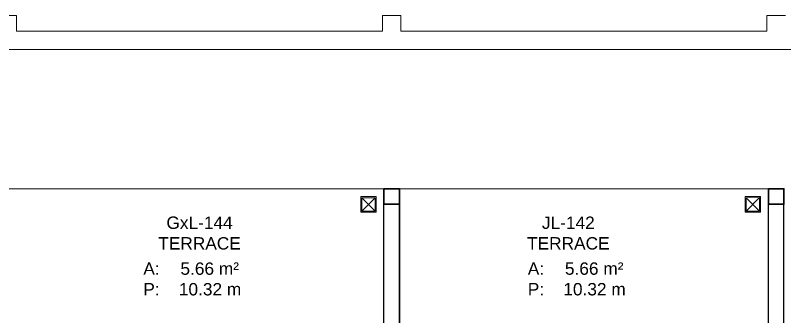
# Model space of a CAD drawing. Header units: centimetres. Extents: x 118932 to 154602, y -32682 to -23521.
# Drawn here: x 140175 to 140921, y -25213 to -24921 of the extents above; entities that cross this region are included whole.
import ezdxf

# ---------------------------------------------------------------- set-up
doc = ezdxf.new("R2010")
doc.units = ezdxf.units.CM
doc.header["$LTSCALE"] = 50
doc.header["$MEASUREMENT"] = 0
for name, color, linetype, lineweight, true_color in [('GEN_00_BL_Yazı', 7, 'Continuous', 0, 0x4f5250), ('GEN_00_BL_Ölçü Dış', 7, 'Continuous', 5, 0x766a5e), ('GEN_01_TA_Kolon', 7, 'Continuous', 35, 0xd05d28), ('GEN_02_TF_Islak Hacim', 7, 'Continuous', 5, 0x007cb0), ('GEN_06_GR_Orta', 7, 'Continuous', 20, 0x7a7b7a), ('KALACAK DUVARLAR', 7, 'Continuous', 30, 0x005387)]:
    doc.layers.add(name, color=color, linetype=linetype, lineweight=lineweight, true_color=true_color)
doc.styles.add('ARIAL', font='arial.ttf')

# ---------------------------------------------------------------- blocks, each defined once
blk = doc.blocks.new('LEVEL 0_E BLOK_GÖRÜNÜŞ')
at = {"layer": 'GEN_06_GR_Orta'}
for p, q in [((2416.18, 599.75, 0), (2434.18, 599.75, 0)), ((2434.18, 584.51, 0), (2434.18, 599.75, 0)), ((2789.18, 599.75, 0), (2807.18, 599.75, 0)), ((2789.18, 584.51, 0), (2789.18, 599.75, 0)), ((2807.18, 599.75, 0), (2789.18, 599.75, 0)), ((2789.18, 584.51, 0), (2789.18, 599.75, 0)), ((2807.18, 584.51, 0), (2807.18, 599.75, 0)), ((2807.18, 584.51, 0), (2807.18, 599.75, 0)), ((3180.18, 599.75, 0), (3162.18, 599.75, 0)), ((3162.18, 584.51, 0), (3162.18, 599.75, 0)), ((2434.18, 584.51, 0), (2789.18, 584.51, 0)), ((3162.18, 584.51, 0), (2807.18, 584.51, 0)), ((3947.34, 566.51, 0), (924.14, 566.51, 0)), ((2550.05, 566.51, 0), (2547.46, 566.51, 0)), ((3046.3, 566.51, 0), (3048.89, 566.51, 0)), ((1298.68, 431.51), (3178.68, 431.51))]:
    blk.add_line(p, q, dxfattribs=at)
blk = doc.blocks.new('LEVEL 0-1_D BLOK_KOLON')
at = {"layer": 'GEN_01_TA_Kolon'}
for points in [[(1755, 1974), (1755, 1959), (1740, 1959), (1740, 1974)], [(2113, 1974), (2113, 1959), (2128, 1959), (2128, 1974)]]:
    blk.add_lwpolyline(points, close=True, dxfattribs=at)
blk = doc.blocks.new('KALACAK DUVALAR LEVEL 0 D BLOK')
at = {"layer": 'KALACAK DUVARLAR'}
for p, q in [((365.5, 1998.38, 0), (365.5, 2124.41, 0)), ((738.5, 1998.38, 0), (738.5, 2124.41, 0)), ((753.5, 1998.38, 0), (753.5, 2124.41, 0))]:
    blk.add_line(p, q, dxfattribs=at)
at = {"layer": 'KALACAK DUVARLAR', "elevation": 0}
blk.add_lwpolyline([(380.5, 1998.38), (380.5, 2124.41)], close=True, dxfattribs=at)
blk = doc.blocks.new('15X15 YER SÜZGECİ')
at = {"layer": 'GEN_02_TF_Islak Hacim'}
for p, q in [((79124.39, -32386.74), (79124.39, -32368.35)), ((79115.19, -32377.54), (79133.58, -32377.54))]:
    blk.add_line(p, q, dxfattribs=at)
for points in [[(79124.39, -32388.15), (79134.99, -32377.54), (79124.39, -32366.94), (79113.78, -32377.54)], [(79124.39, -32386.74), (79133.58, -32377.54), (79124.39, -32368.35), (79115.19, -32377.54)]]:
    blk.add_lwpolyline(points, close=True, dxfattribs=at)
blk = doc.blocks.new('level 0 süzgeçler')
at = {"rotation": 134.9999999999999}
for p in [(32295.93, -73787.69, 0), (32668.93, -73787.67, 0)]:
    blk.add_blockref('15X15 YER SÜZGECİ', p, dxfattribs=at)
blk = doc.blocks.new('TEFRISLI MAHAL LEVEL 0 D BLOK')
at = {"layer": 'GEN_00_BL_Yazı', "transparency": 33554687, "char_height": 12, "width": 226.0759, "attachment_point": 1, "style": 'ARIAL'}
for s, insert in [('\\pxqc;GxL-144\\PTERRACE', (971.47, 1370.5, 0)), ('\\pxqc;JL-142\\PTERRACE', (1329.23, 1370.5, 0))]:
    blk.add_mtext(s, dxfattribs=dict(at, insert=insert))
at = {"layer": 'GEN_00_BL_Yazı', "transparency": 33554687, "char_height": 12, "attachment_point": 9, "style": 'ARIAL'}
for insert in [(1246.73, 1293.82, 0), (1619.73, 1293.84, 0)]:
    blk.add_mtext_dynamic_manual_height_columns('\\A1;\\pxi-3,l4,ql,t4;A:^I5.66 m²\\PP:    10.32 m', width=228.7768, gutter_width=8.33, heights=[129.13], dxfattribs=dict(at, insert=insert))

msp = doc.modelspace()

# ---------------------------------------------------------------- block references
for name, p in [('LEVEL 0_E BLOK_GÖRÜNÜŞ', (137741.49, -25520.47, 0)), ('level 0 süzgeçler', (141276.24, -30160.12)), ('LEVEL 0-1_D BLOK_KOLON', (138792.17, -27062.94, 0)), ('KALACAK DUVALAR LEVEL 0 D BLOK', (140166.67, -27228.34, 0))]:
    msp.add_blockref(name, p)
at = {"layer": 'GEN_00_BL_Ölçü Dış'}
msp.add_blockref('TEFRISLI MAHAL LEVEL 0 D BLOK', (139268.8, -26486.31), dxfattribs=at)

doc.saveas('drawing.dxf')
